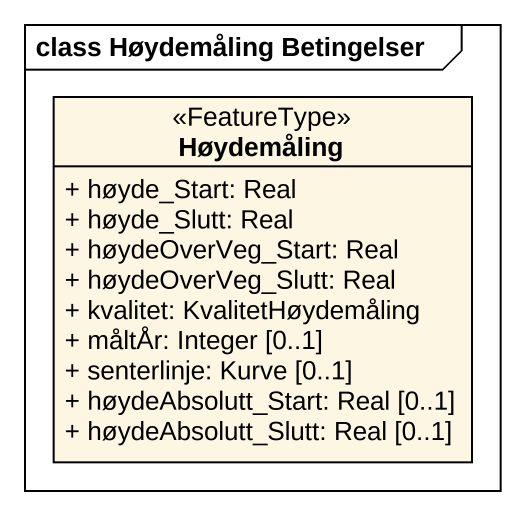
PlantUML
@startuml
mainframe class Høydemåling Betingelser
hide circle
hide empty members
skinparam classAttributeIconSize 0
class Høydemåling <<FeatureType>> {
  + høyde_Start: Real
  + høyde_Slutt: Real
  + høydeOverVeg_Start: Real
  + høydeOverVeg_Slutt: Real
  + kvalitet: KvalitetHøydemåling
  + måltÅr: Integer [0..1]
  + senterlinje: Kurve [0..1]
  + høydeAbsolutt_Start: Real [0..1]
  + høydeAbsolutt_Slutt: Real [0..1]
}
@enduml
